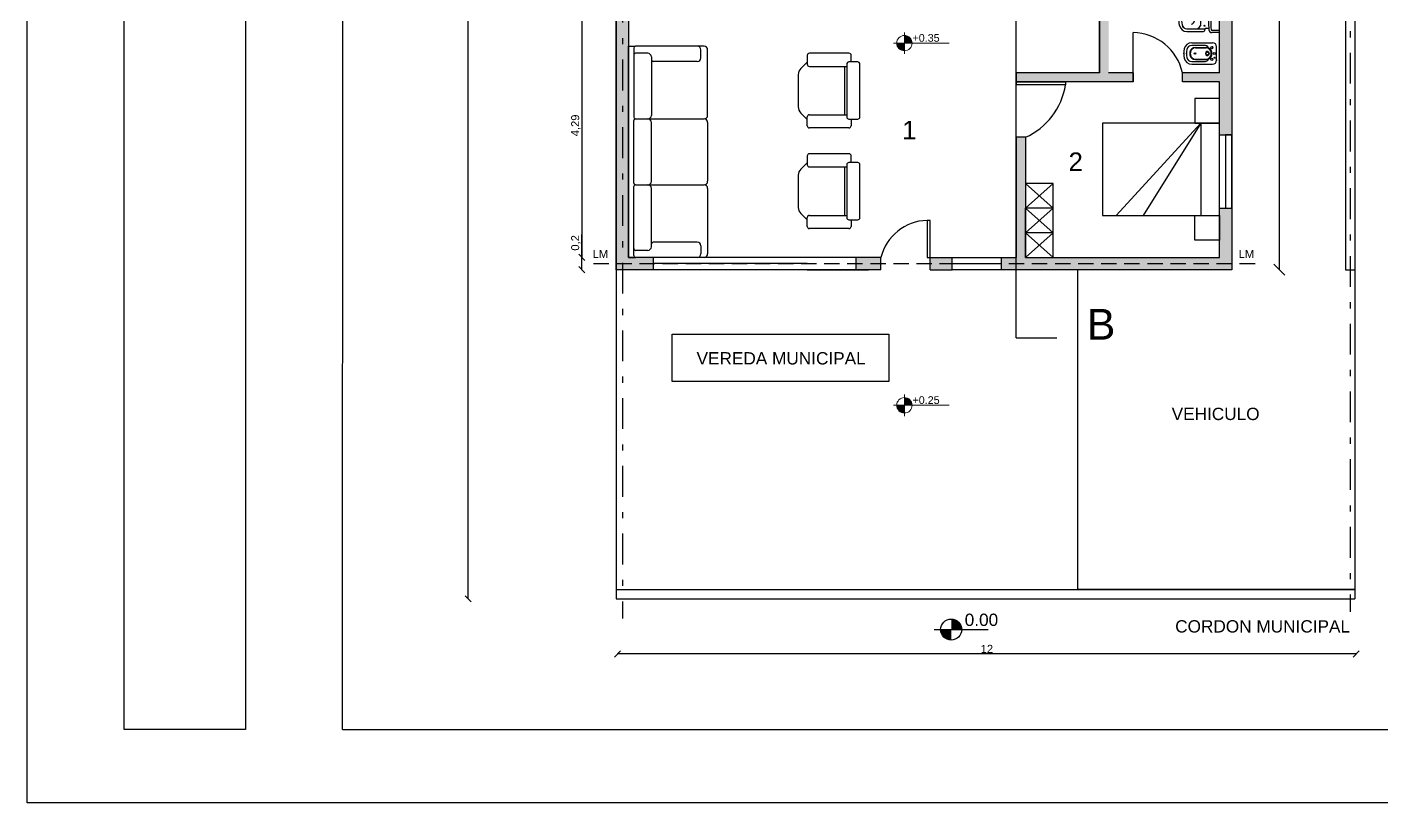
# Model space of a CAD drawing. Header units: millimetres. Extents: x 1356 to 2849, y 1307 to 1361.
# Drawn here: x 2462.95 to 2484.96, y 1326.13 to 1338.73 of the extents above; entities that cross this region are included whole.
import ezdxf

# ---------------------------------------------------------------- set-up
doc = ezdxf.new("R2010")
doc.units = ezdxf.units.MM
doc.linetypes.add('DASHDOT', pattern=[1, 0.5, -0.25, 0, -0.25])
doc.linetypes.add('DASHED2', pattern=[0.375, 0.25, -0.125])
for name, color, linetype in [('Eje', 7, 'DASHDOT'), ('LM', 7, 'DASHED2'), ('Muro', 3, 'Continuous'), ('texto', 7, 'Continuous')]:
    doc.layers.add(name, color=color, linetype=linetype)
doc.styles.get("Standard").update_dxf_attribs({"font": 'arial.ttf'})
doc.dimstyles.new('Joel', dxfattribs={"dimtxt": 0.13, "dimasz": 0.1, "dimexe": 1.25, "dimexo": 0.625, "dimgap": 0.0176, "dimtad": 1, "dimtxsty": 'Standard', "dimblk": 'OBLIQUE', "dimcen": 2.5, "dimse1": 1, "dimse2": 1, "dimclre": 256, "dimadec": 0, "dimazin": 0, "dimtfac": 1, "dimtmove": 0, "dimatfit": 3, "dimldrblk": 'OBLIQUE', "dimfxl": 1, "dimarcsym": 0})
doc.dimstyles.get("Standard").update_dxf_attribs({"dimtxt": 0.13, "dimasz": 0.18, "dimexe": 0.18, "dimexo": 0.0625, "dimgap": 0.09, "dimtad": 2, "dimdec": 4, "dimzin": 0, "dimdsep": 46, "dimtxsty": 'Standard', "dimblk": 'OBLIQUE', "dimcen": 0.09, "dimse1": 1, "dimse2": 1, "dimadec": 0, "dimazin": 0, "dimtfac": 1, "dimtdec": 4, "dimtofl": 0, "dimtmove": 1, "dimatfit": 0, "dimldrblk": 'OBLIQUE', "dimfxl": 1, "dimtolj": 1, "dimtzin": 0, "dimarcsym": 0})

# ---------------------------------------------------------------- blocks, each defined once
blk = doc.blocks.new('MATRI-01')
for p, q in [((-0.736, 0.984), (-1.136, 0.984)), ((-1.136, 0.984), (-1.136, 0.584)), ((0.764, 0.984), (-0.736, 0.984)), ((-0.736, 0.984), (-0.736, -0.916)), ((-0.736, 0.584), (-0.736, 0.984)), ((0.764, -0.916), (0.764, 0.984)), ((0.764, 0.984), (1.164, 0.984)), ((0.764, 0.584), (0.764, 0.984)), ((1.164, 0.984), (1.164, 0.584)), ((-0.736, 0.684), (0.764, 0.684)), ((-0.736, 0.684), (0.764, -0.255)), ((-0.736, 0.684), (0.764, -0.695)), ((-1.136, 0.584), (-0.736, 0.584)), ((1.164, 0.584), (0.764, 0.584)), ((-0.736, -0.916), (0.764, -0.916))]:
    blk.add_line(p, q)
blk = doc.blocks.new('_Oblique')
at = {"color": 0, "linetype": 'ByBlock', "lineweight": -2}
blk.add_line((-0.5, -0.5), (0.5, 0.5), dxfattribs=at)
blk = doc.blocks.new('*D87')
at = {"color": 0, "lineweight": -2, "transparency": 16777216}
blk.add_line((2483.292, 1349.204), (2483.292, 1334.791), dxfattribs=at)
at = {"layer": 'Defpoints', "color": 0, "transparency": 16777216}
for p in [(2482.518, 1349.204), (2482.518, 1334.791), (2483.292, 1334.791)]:
    blk.add_point(p, dxfattribs=at)
at = {"color": 0, "lineweight": -2, "transparency": 16777216, "xscale": 0.18, "yscale": 0.18, "zscale": 0.18}
for p, rotation in [((2483.292, 1349.204), 90), ((2483.292, 1334.791), 270)]:
    blk.add_blockref('_Oblique', p, dxfattribs=dict(at, rotation=rotation))
at = {"color": 0, "transparency": 16777216, "insert": (2483.449, 1341.998), "char_height": 0.13, "attachment_point": 5, "rotation": 90}
blk.add_mtext('\\A1;14.4130', dxfattribs=at)
blk = doc.blocks.new('baño')
for p, q in [((2496.499, 1390.416), (2496.379, 1390.416)), ((2495.972, 1390.398), (2496.161, 1390.398)), ((2496.263, 1390.353), (2495.972, 1390.353)), ((2496.161, 1390.398), (2496.231, 1390.398)), ((2496.196, 1390.173), (2496.196, 1390.273)), ((2496.263, 1390.366), (2496.263, 1390.363)), ((2496.283, 1390.343), (2496.328, 1390.343)), ((2496.499, 1390.38), (2496.379, 1390.38)), ((2495.972, 1390.093), (2496.263, 1390.093)), ((2495.972, 1390.048), (2496.161, 1390.048)), ((2496.161, 1390.048), (2496.231, 1390.048)), ((2496.263, 1390.08), (2496.263, 1390.083)), ((2496.283, 1390.103), (2496.328, 1390.103)), ((2496.499, 1390.067), (2496.379, 1390.067)), ((2496.499, 1390.031), (2496.379, 1390.031)), ((2496.049, 1389.867), (2496.389, 1389.867)), ((2496.254, 1389.822), (2496.049, 1389.822)), ((2496.11, 1389.792), (2496.285, 1389.792)), ((2496.11, 1389.784), (2496.285, 1389.784)), ((2496.454, 1389.582), (2496.454, 1389.802)), ((2496.027, 1389.692), (2496.027, 1389.692)), ((2496.049, 1389.562), (2496.254, 1389.562)), ((2496.11, 1389.6), (2496.285, 1389.6)), ((2496.11, 1389.592), (2496.285, 1389.592)), ((2496.049, 1389.517), (2496.225, 1389.517)), ((2496.225, 1389.517), (2496.389, 1389.517))]:
    blk.add_line(p, q)
for centre, radius in [((2496.259, 1390.303), 0.0085), ((2496.259, 1390.143), 0.0085), ((2496.376, 1389.787), 0.0175), ((2496.104, 1389.692), 0.013), ((2496.304, 1389.692), 0.0225), ((2496.376, 1389.597), 0.0175), ((2496.416, 1389.692), 0.0175), ((2496.422, 1389.624), 0.0075)]:
    blk.add_circle(centre, radius)
for centre, radius, start, end in [((2496.379, 1390.366), 0.05, 90, 175.8235), ((2496.218, 1390.223), 0.377, 168.5558, 191.4442), ((2495.972, 1390.273), 0.125, 90, 168.5558), ((2496.218, 1390.223), 0.332, 168.5558, 191.4442), ((2495.972, 1390.273), 0.08, 90, 168.5558), ((2496.035, 1390.221), 0.0578, 2.6193, 78.3941), ((2496.036, 1390.203), 0.075, 82.3942, 82.744), ((2496.035, 1390.226), 0.0578, 281.6059, 357.3807), ((2496.116, 1390.273), 0.08, 0, 90), ((2496.231, 1390.366), 0.032, 0, 90), ((2496.283, 1390.363), 0.02, 180, 270), ((2498.195, 1390.233), 1.871, 175.8235, 180.3034), ((2498.195, 1390.213), 1.871, 179.6966, 184.1765), ((2498.195, 1390.233), 1.835, 175.8235, 180.3034), ((2498.195, 1390.213), 1.835, 179.6966, 184.1765), ((2496.379, 1390.366), 0.014, 90, 175.8235), ((2495.972, 1390.173), 0.125, 191.4442, 270), ((2495.972, 1390.173), 0.08, 191.4442, 270), ((2496.116, 1390.173), 0.08, 270, 0), ((2496.231, 1390.08), 0.032, 270, 0), ((2496.283, 1390.083), 0.02, 90, 180), ((2496.379, 1390.081), 0.05, 184.1765, 270), ((2496.379, 1390.081), 0.014, 184.1765, 270), ((2496.296, 1389.692), 0.377, 168.5558, 191.4442), ((2496.049, 1389.742), 0.125, 90, 168.5558), ((2496.296, 1389.692), 0.332, 168.5558, 191.4442), ((2496.049, 1389.742), 0.08, 90, 168.5558), ((2496.11, 1389.702), 0.09, 90, 172.3377), ((2496.11, 1389.702), 0.082, 90, 172.3377), ((2496.254, 1389.742), 0.08, 31.8445, 90), ((2496.285, 1389.702), 0.09, 7.6623, 90), ((2496.285, 1389.702), 0.082, 7.6623, 90), ((2496.389, 1389.802), 0.065, 0, 90), ((2496.049, 1389.642), 0.125, 191.4442, 270), ((2496.049, 1389.642), 0.08, 191.4442, 270), ((2496.184, 1389.692), 0.165, 172.3377, 180), ((2496.184, 1389.692), 0.165, 180, 187.6623), ((2496.11, 1389.682), 0.09, 187.6623, 270), ((2496.184, 1389.692), 0.157, 172.3377, 180), ((2496.184, 1389.692), 0.157, 180, 187.6623), ((2496.11, 1389.682), 0.082, 187.6623, 270), ((2496.254, 1389.642), 0.08, 270, 328.1555), ((2496.304, 1389.692), 0.0325, 22.6199, 337.3801), ((2496.285, 1389.682), 0.082, 270, 352.3377), ((2496.285, 1389.682), 0.09, 270, 352.3377), ((2496.304, 1389.692), 0.0325, 337.3801, 22.6199), ((2496.211, 1389.692), 0.157, 0, 7.6623), ((2496.211, 1389.692), 0.157, 352.3377, 0), ((2496.211, 1389.692), 0.165, 0, 7.6623), ((2496.211, 1389.692), 0.165, 352.3377, 0), ((2496.389, 1389.582), 0.065, 270, 0)]:
    blk.add_arc(centre, radius, start, end)
for p in [(2495.904, 1390.378), (2496.325, 1390.258), (2495.907, 1390.126), (2496.192, 1390.148), (2496.297, 1389.819), (2496.389, 1389.802), (2495.919, 1389.692), (2495.964, 1389.692), (2496.454, 1389.582)]:
    blk.add_point(p)
blk = doc.blocks.new('*D96')
at = {"color": 0, "lineweight": -2, "transparency": 16777216}
blk.add_line((2471.96, 1339.278), (2471.96, 1334.991), dxfattribs=at)
at = {"layer": 'Defpoints', "color": 0, "transparency": 16777216}
for p in [(2472.718, 1339.278), (2471.96, 1334.991), (2472.718, 1334.991)]:
    blk.add_point(p, dxfattribs=at)
at = {"color": 0, "lineweight": -2, "transparency": 16777216, "xscale": 0.1, "yscale": 0.1, "zscale": 0.1}
for p, rotation in [((2471.96, 1339.278), 90), ((2471.96, 1334.991), 270)]:
    blk.add_blockref('_Oblique', p, dxfattribs=dict(at, rotation=rotation))
at = {"color": 0, "transparency": 16777216, "insert": (2471.864, 1337.135), "char_height": 0.13, "attachment_point": 5, "rotation": 90}
blk.add_mtext('4,29', dxfattribs=at)
blk = doc.blocks.new('*D97')
at = {"color": 0, "lineweight": -2, "transparency": 16777216}
for p, q in [((2471.96, 1334.991), (2471.96, 1335.362)), ((2471.96, 1334.791), (2471.96, 1334.991))]:
    blk.add_line(p, q, dxfattribs=at)
at = {"layer": 'Defpoints', "color": 0, "transparency": 16777216}
for p in [(2471.96, 1334.991), (2476.777, 1334.991), (2476.818, 1334.791)]:
    blk.add_point(p, dxfattribs=at)
at = {"color": 0, "lineweight": -2, "transparency": 16777216, "xscale": 0.1, "yscale": 0.1, "zscale": 0.1}
for p, rotation in [((2471.96, 1334.991), 90), ((2471.96, 1334.791), 270)]:
    blk.add_blockref('_Oblique', p, dxfattribs=dict(at, rotation=rotation))
at = {"color": 0, "transparency": 16777216, "insert": (2471.864, 1335.227), "char_height": 0.13, "attachment_point": 5, "rotation": 90}
blk.add_mtext('0,2', dxfattribs=at)
blk = doc.blocks.new('*D110')
at = {"color": 0, "lineweight": -2, "transparency": 16777216}
blk.add_line((2484.541, 1328.55), (2472.541, 1328.55), dxfattribs=at)
at = {"layer": 'Defpoints', "color": 0, "transparency": 16777216}
for p in [(2472.541, 1330.048), (2484.541, 1330.048), (2472.541, 1328.55)]:
    blk.add_point(p, dxfattribs=at)
at = {"color": 0, "lineweight": -2, "transparency": 16777216, "xscale": 0.1, "yscale": 0.1, "zscale": 0.1, "rotation": 180}
blk.add_blockref('_Oblique', (2472.541, 1328.55), dxfattribs=at)
at = {"color": 0, "lineweight": -2, "transparency": 16777216, "xscale": 0.1, "yscale": 0.1, "zscale": 0.1}
blk.add_blockref('_Oblique', (2484.541, 1328.55), dxfattribs=at)
at = {"color": 0, "transparency": 16777216, "insert": (2478.541, 1328.633), "char_height": 0.13, "attachment_point": 5}
blk.add_mtext('12', dxfattribs=at)
blk = doc.blocks.new('*D111')
at = {"color": 0, "lineweight": -2, "transparency": 16777216}
blk.add_line((2470.113, 1329.445), (2470.113, 1354.445), dxfattribs=at)
at = {"layer": 'Defpoints', "color": 0, "transparency": 16777216}
for p in [(2470.113, 1354.445), (2471.973, 1354.445), (2471.973, 1329.445)]:
    blk.add_point(p, dxfattribs=at)
at = {"color": 0, "lineweight": -2, "transparency": 16777216, "xscale": 0.1, "yscale": 0.1, "zscale": 0.1}
for p, rotation in [((2470.113, 1354.445), 90), ((2470.113, 1329.445), 270)]:
    blk.add_blockref('_Oblique', p, dxfattribs=dict(at, rotation=rotation))
at = {"color": 0, "transparency": 16777216, "insert": (2470.029, 1341.945), "char_height": 0.13, "attachment_point": 5, "rotation": 90}
blk.add_mtext('25', dxfattribs=at)

msp = doc.modelspace()

# ---------------------------------------------------------------- hatches: boundary and pattern name
h = msp.add_hatch(color=1)
h.dxf.hatch_style = 1
h.paths.add_polyline_path([(2482.51847, 1340.10986), (2482.31847, 1340.10986), (2482.31847, 1339.66647), (2482.51847, 1339.66647)])
h.paths.add_polyline_path([(2482.51847, 1340.69161), (2482.31847, 1340.69161), (2482.31847, 1340.30986), (2482.51847, 1340.30986)])
h.paths.add_polyline_path([(2482.51847, 1339.06647), (2482.31847, 1339.06647), (2482.31847, 1338.01669), (2482.51847, 1338.01669)])
h.paths.add_polyline_path([(2482.51847, 1337.81669), (2482.31847, 1337.81669), (2482.31847, 1336.98352), (2482.51847, 1336.98352)])
h.paths.add_polyline_path([(2482.51847, 1335.78352), (2482.31847, 1335.78352), (2482.31847, 1335.66647), (2482.31847, 1335.26647), (2482.31847, 1334.99147), (2482.51847, 1334.99147)])
h.paths.add_polyline_path([(2482.31847, 1334.99147), (2479.16847, 1334.99147), (2479.16847, 1335.79147), (2479.01847, 1335.79147), (2479.01847, 1334.89147), (2482.31847, 1334.89147)])
h.paths.add_polyline_path([(2479.01847, 1334.89147), (2478.77521, 1334.89147), (2478.77521, 1334.79147), (2478.81847, 1334.79147), (2479.01847, 1334.79147)])
h.paths.add_polyline_path([(2479.01847, 1334.99147), (2478.77521, 1334.99147), (2478.77521, 1334.89147), (2479.01847, 1334.89147)])
h.paths.add_polyline_path([(2482.31847, 1334.89147), (2482.21847, 1334.89147), (2479.01847, 1334.89147), (2479.01847, 1334.79147), (2482.31847, 1334.79147)])
h.paths.add_polyline_path([(2477.97521, 1334.89147), (2477.61847, 1334.89147), (2477.61847, 1334.79147), (2477.97521, 1334.79147)])
h.paths.add_polyline_path([(2477.97521, 1334.99147), (2477.61847, 1334.99147), (2477.61847, 1334.89147), (2477.97521, 1334.89147)])
h.paths.add_polyline_path([(2476.81847, 1334.89147), (2476.41847, 1334.89147), (2476.41847, 1334.79147), (2476.81847, 1334.79147)])
h.paths.add_polyline_path([(2476.81847, 1334.99147), (2476.41847, 1334.99147), (2476.41847, 1334.89147), (2476.81847, 1334.89147)])
h.paths.add_polyline_path([(2473.11847, 1334.89147), (2472.71847, 1334.89147), (2472.71847, 1334.79147), (2473.11847, 1334.79147)])
h.paths.add_polyline_path([(2473.11847, 1334.99147), (2472.83275, 1334.99147), (2472.71847, 1334.99147), (2472.71847, 1334.89147), (2473.11847, 1334.89147)])
h.paths.add_polyline_path([(2474.46847, 1339.44147), (2472.71847, 1339.44147), (2472.71847, 1339.29147), (2474.46847, 1339.29147)])
h.paths.add_polyline_path([(2476.36847, 1339.44147), (2475.91847, 1339.44147), (2475.91847, 1341.48255), (2475.91847, 1342.46125), (2475.91847, 1342.50444), (2475.76847, 1342.50444), (2475.76847, 1339.44147), (2475.32964, 1339.44147), (2475.26847, 1339.44147), (2475.26847, 1339.29147), (2475.76847, 1339.29147), (2476.36847, 1339.29147)])
h.paths.add_polyline_path([(2476.29334, 1346.20444), (2475.69334, 1346.20444), (2475.17547, 1346.20444), (2475.17547, 1346.00444), (2475.76847, 1346.00444), (2475.76847, 1342.75444), (2475.76847, 1342.65444), (2475.91847, 1342.65444), (2475.91847, 1342.75444), (2475.91847, 1346.00444), (2476.29334, 1346.00444)])
h.paths.add_polyline_path([(2473.67547, 1346.20444), (2472.71847, 1346.20444), (2472.71847, 1346.00444), (2473.67547, 1346.00444)], flags=17)
h.paths.add_polyline_path([(2479.16847, 1347.20444), (2479.01847, 1347.20444), (2479.01847, 1342.50444), (2479.16847, 1342.50444), (2479.16847, 1346.20444)])
h.paths.add_polyline_path([(2479.01847, 1347.20444), (2478.96847, 1347.20444), (2478.96847, 1346.20444), (2478.02148, 1346.20444), (2477.79334, 1346.20444), (2477.79334, 1346.00444), (2479.01847, 1346.00444)])
h.paths.add_polyline_path([(2472.71847, 1349.00444), (2472.61847, 1349.00444), (2472.61847, 1346.20444), (2472.71847, 1346.20444)])
h.paths.add_polyline_path([(2472.61847, 1349.00444), (2472.51847, 1349.00444), (2472.51847, 1346.20444), (2472.61847, 1346.20444)])
h.paths.add_polyline_path([(2474.01847, 1349.20444), (2472.71847, 1349.20444), (2472.71847, 1349.10444), (2474.01847, 1349.10444)])
h.paths.add_polyline_path([(2474.01847, 1349.10444), (2472.71847, 1349.10444), (2472.71847, 1349.00444), (2474.01847, 1349.00444)])
h.paths.add_polyline_path([(2476.51864, 1349.20444), (2476.01847, 1349.20444), (2476.01847, 1349.10444), (2476.51864, 1349.10444)])
h.paths.add_polyline_path([(2476.51864, 1349.10444), (2476.41864, 1349.10444), (2476.01847, 1349.10444), (2476.01847, 1349.00444), (2476.51864, 1349.00444)])
h.paths.add_polyline_path([(2476.71847, 1350.9314), (2476.51847, 1350.9314), (2476.51847, 1349.20444), (2476.51864, 1349.20444), (2476.51864, 1349.10444), (2477.76847, 1349.10444), (2477.76847, 1349.20444), (2477.01847, 1349.20444), (2476.71847, 1349.20444)])
h.paths.add_polyline_path([(2477.76847, 1349.10444), (2476.71864, 1349.10444), (2476.71864, 1349.00444), (2477.76847, 1349.00444)])
h.paths.add_polyline_path([(2478.66847, 1349.20444), (2477.76847, 1349.20444), (2477.76847, 1349.10444), (2478.66847, 1349.10444)])
h.paths.add_polyline_path([(2478.66847, 1349.10444), (2477.76847, 1349.10444), (2477.76847, 1349.00444), (2478.66847, 1349.00444)])
h.paths.add_polyline_path([(2482.31847, 1349.10444), (2479.16864, 1349.10444), (2479.16864, 1349.00444), (2480.11847, 1349.00444), (2480.9198, 1349.00444, -0.14619945), (2480.93636, 1349.00444), (2482.31847, 1349.00444)], flags=17)
h.paths.add_polyline_path([(2478.96864, 1349.10444), (2478.66847, 1349.10444), (2478.66847, 1349.00444), (2478.96864, 1349.00444)])
h.paths.add_polyline_path([(2478.96864, 1349.20444), (2478.66847, 1349.20444), (2478.66847, 1349.10444), (2478.96864, 1349.10444)])
h.paths.add_polyline_path([(2479.16847, 1349.00444), (2479.01847, 1349.00444), (2479.01847, 1348.10444), (2479.16847, 1348.10444)], flags=17)
h.paths.add_polyline_path([(2479.01847, 1349.00444), (2478.96847, 1349.00444), (2478.96847, 1348.10444), (2479.01847, 1348.10444)])
h.paths.add_polyline_path([(2482.51847, 1349.20444), (2481.01847, 1349.20444), (2481.01847, 1351.4451), (2480.81847, 1351.4451), (2480.81847, 1349.20444), (2479.01847, 1349.20444), (2479.01847, 1349.10444), (2482.31847, 1349.10444), (2482.31847, 1349.00444), (2482.31847, 1347.21149), (2482.51847, 1347.21149)])
h.paths.add_polyline_path([(2481.01847, 1354.4451), (2479.01847, 1354.4451), (2479.01847, 1354.2451), (2479.11847, 1354.2451), (2479.21847, 1354.2451), (2479.21847, 1353.1951), (2479.36847, 1353.1951), (2479.36847, 1354.2451), (2480.81847, 1354.2451), (2480.81847, 1353.72022), (2481.01847, 1353.72022)])
h.paths.add_polyline_path([(2481.01847, 1353.12022), (2480.81847, 1353.12022), (2480.81847, 1352.3951), (2479.36847, 1352.3951), (2479.21847, 1352.3951), (2479.21847, 1352.2451), (2480.81847, 1352.2451), (2481.01847, 1352.2451)])
h.paths.add_polyline_path([(2479.01847, 1354.4451), (2476.51847, 1354.4451), (2476.51847, 1353.4451), (2476.71847, 1353.4451), (2476.71847, 1354.2451), (2479.01847, 1354.2451)])
h.paths.add_polyline_path([(2476.71847, 1352.2451), (2476.51847, 1352.2451), (2476.51847, 1351.7314), (2476.71847, 1351.7314)])
h.paths.add_polyline_path([(2482.31847, 1345.21853), (2481.71809, 1345.21853), (2481.65757, 1345.21853), (2481.11847, 1345.21853), (2481.00823, 1345.21853), (2480.83737, 1345.21853), (2480.83737, 1345.01853), (2481.11847, 1345.01853), (2482.31847, 1345.01853)])
h.paths.add_polyline_path([(2482.51847, 1346.01149), (2482.41847, 1346.01149), (2482.31847, 1346.01149), (2482.31847, 1345.21853), (2482.51847, 1345.21853)])
h.paths.add_polyline_path([(2482.51847, 1344.01853), (2482.31847, 1344.01853), (2482.31847, 1343.91682), (2482.31847, 1343.69161), (2482.51847, 1343.69161)])
h.paths.add_polyline_path([(2482.51847, 1345.01853), (2482.31847, 1345.01853), (2482.31847, 1344.81853), (2482.51847, 1344.81853)])
h.paths.add_polyline_path([(2472.61847, 1346.20444), (2472.51847, 1346.20444), (2472.51847, 1342.50444), (2472.61847, 1342.50444)])
h.paths.add_polyline_path([(2472.71847, 1346.00444), (2472.71847, 1346.20444), (2472.61847, 1346.20444), (2472.61847, 1342.50444), (2474.52078, 1342.50444), (2474.52078, 1342.65444), (2472.71847, 1342.65444)])
h.paths.add_polyline_path([(2472.61847, 1342.50444), (2472.51847, 1342.50444), (2472.51847, 1334.89147), (2472.61847, 1334.89147)])
h.paths.add_polyline_path([(2472.71847, 1339.27793), (2472.61847, 1339.27793), (2472.61847, 1338.01669), (2472.71847, 1338.01669), (2472.71847, 1338.42004)])
h.paths.add_polyline_path([(2472.71847, 1342.50444), (2472.61847, 1342.50444), (2472.61847, 1339.27793), (2472.71847, 1339.27793), (2472.71847, 1339.29147), (2472.71847, 1339.44147)])
h.paths.add_polyline_path([(2472.71847, 1338.01669), (2472.61847, 1338.01669), (2472.61847, 1334.89147), (2472.71847, 1334.89147), (2472.71847, 1334.99147)])
h.paths.add_polyline_path([(2479.16847, 1342.50444), (2479.01847, 1342.50444), (2479.01847, 1339.29147), (2479.16847, 1339.29147)])
h.paths.add_polyline_path([(2479.01847, 1339.44147), (2477.26847, 1339.44147), (2477.26847, 1339.29147), (2479.01847, 1339.29147)])
h.paths.add_polyline_path([(2476.452, 1342.65444), (2475.76847, 1342.65444), (2475.32078, 1342.65444), (2475.32078, 1342.50444), (2476.452, 1342.50444)])
h.paths.add_polyline_path([(2479.01847, 1337.84147), (2480.91847, 1337.84147), (2480.91847, 1337.99147), (2480.5183, 1337.99147), (2480.5183, 1340.14147), (2482.31847, 1340.14147), (2482.31847, 1340.29147), (2480.3683, 1340.29147), (2480.3683, 1337.99147), (2479.01847, 1337.99147)])
h = msp.add_hatch(color=1)
h.dxf.hatch_style = 1
h.paths.add_polyline_path([(2482.51847, 1334.89147), (2479.01847, 1334.89147), (2479.01847, 1334.79147), (2482.51847, 1334.79147)])
h.paths.add_polyline_path([(2482.51847, 1335.78352), (2482.31847, 1335.78352), (2482.31847, 1334.99147), (2479.16847, 1334.99147), (2479.16847, 1335.79147), (2479.01847, 1335.79147), (2479.01847, 1334.89147), (2482.51847, 1334.89147)])
h.paths.add_polyline_path([(2482.51847, 1346.01149), (2482.41847, 1346.01149), (2482.31847, 1346.01149), (2482.31847, 1345.78172), (2482.31847, 1345.21853), (2481.71809, 1345.21853), (2481.11847, 1345.21853), (2480.83737, 1345.21853), (2480.83737, 1345.01853), (2481.11847, 1345.01853), (2482.31847, 1345.01853), (2482.31847, 1344.81853), (2482.51847, 1344.81853)])
h.paths.add_polyline_path([(2482.51847, 1340.14147), (2482.31847, 1340.14147), (2482.31847, 1339.66647), (2482.51847, 1339.66647)], flags=17)
h.paths.add_polyline_path([(2482.51847, 1339.06647), (2482.31847, 1339.06647), (2482.31847, 1337.99147), (2481.71847, 1337.99147), (2481.71847, 1337.84147), (2482.31847, 1337.84147), (2482.31847, 1336.98352), (2482.51847, 1336.98352)], flags=17)
h.paths.add_polyline_path([(2477.76847, 1349.10444), (2476.01847, 1349.10444), (2476.01847, 1349.00444), (2477.76847, 1349.00444)])
h.paths.add_polyline_path([(2482.51847, 1349.20444), (2481.01847, 1349.20444), (2481.01847, 1351.4451), (2480.81847, 1351.4451), (2480.81847, 1349.20444), (2479.01847, 1349.20444), (2479.01847, 1348.10444), (2479.16847, 1348.10444), (2479.16847, 1349.00444), (2480.11847, 1349.00444), (2482.31847, 1349.00444), (2482.31847, 1347.21149), (2482.51847, 1347.21149)])
h.paths.add_polyline_path([(2479.01847, 1349.20444), (2478.66847, 1349.20444), (2478.66847, 1349.10444), (2479.01847, 1349.10444)])
h.paths.add_polyline_path([(2479.01847, 1337.84147), (2480.91847, 1337.84147), (2480.91847, 1337.99147), (2480.5183, 1337.99147), (2480.5183, 1340.14147), (2482.51847, 1340.14147), (2482.51847, 1340.69161), (2482.31847, 1340.69161), (2482.31847, 1340.29147), (2480.3683, 1340.29147), (2480.3683, 1337.99147), (2479.01847, 1337.99147)])
at = {"lineweight": 0}
h = msp.add_hatch(color=256, dxfattribs=at)
h.paths.add_polyline_path([(2477.07587, 1338.47158, 0.41421356), (2477.20079, 1338.34666), (2477.20079, 1338.47158)])
h.paths.add_polyline_path([(2477.20079, 1338.5965), (2477.20079, 1338.47158), (2477.32571, 1338.47158, 0.41421356)])
h = msp.add_hatch(color=1)
h.dxf.hatch_style = 1
h.paths.add_polyline_path([(2479.16847, 1336.94147), (2479.01847, 1336.94147), (2479.01847, 1335.79147), (2479.01847, 1334.99147), (2478.79586, 1334.99147), (2478.79586, 1334.89147), (2482.51847, 1334.89147), (2482.51847, 1335.78352), (2482.31847, 1335.78352), (2482.31847, 1334.99147), (2479.16847, 1334.99147), (2479.16847, 1335.79147)])
h = msp.add_hatch(color=1)
h.dxf.hatch_style = 1
h.paths.add_polyline_path([(2473.11847, 1334.89147), (2472.61847, 1334.89147), (2472.61847, 1334.79147), (2472.71847, 1334.79147), (2473.11847, 1334.79147)])
h.paths.add_polyline_path([(2472.61847, 1334.89147), (2472.51847, 1334.89147), (2472.51847, 1334.79147), (2472.61847, 1334.79147)])
h = msp.add_hatch(color=256, dxfattribs=at)
h.paths.add_polyline_path([(2477.07587, 1332.58871, 0.41421356), (2477.20079, 1332.4638), (2477.20079, 1332.58871)])
h.paths.add_polyline_path([(2477.20079, 1332.71363), (2477.20079, 1332.58871), (2477.32571, 1332.58871, 0.41421356)])
at = {"true_color": 0xffffff}
h = msp.add_hatch(color=7, dxfattribs=at)
h.dxf.hatch_style = 1
h.paths.add_polyline_path([(2477.96089, 1329.11729), (2477.96089, 1328.94625), (2478.13192, 1328.94625, 0.41421356)])
h = msp.add_hatch(color=7, dxfattribs=at)
h.dxf.hatch_style = 1
h.paths.add_polyline_path([(2477.96089, 1328.94625), (2477.78985, 1328.94625, 0.41421356), (2477.96089, 1328.77522)])

# ---------------------------------------------------------------- linework, layer by layer
for p, q in [((2462.94792, 1326.1307), (2462.94792, 1357.7507)), ((2464.5252, 1327.32459), (2464.52035, 1356.91558)), ((2466.49386, 1356.9159), (2466.49387, 1327.32459)), ((2479.01847, 1333.68224), (2479.01847, 1355.4587)), ((2472.51847, 1354.4451), (2472.51847, 1329.4451)), ((2484.36847, 1354.4451), (2484.36847, 1334.79147)), ((2484.51847, 1354.4451), (2484.51847, 1329.4451)), ((2480.91847, 1337.84147), (2480.91847, 1338.64147)), ((2472.71847, 1338.42004), (2472.83275, 1338.42004)), ((2472.71847, 1334.99147), (2472.71847, 1338.42004)), ((2472.80418, 1338.39147), (2472.80418, 1338.27718)), ((2472.80418, 1338.27718), (2472.80418, 1337.27004)), ((2473.94704, 1338.42004), (2472.83275, 1338.42004)), ((2473.03275, 1338.30576), (2472.83275, 1338.30576)), ((2473.0899, 1338.24861), (2473.0899, 1337.29861)), ((2473.89352, 1338.23005), (2473.89352, 1338.3629)), ((2474.00418, 1338.07718), (2474.00418, 1338.3629)), ((2475.62211, 1338.27235), (2475.62211, 1338.15656)), ((2476.30068, 1338.30807), (2475.65782, 1338.30807)), ((2476.33639, 1338.16521), (2476.33639, 1338.27235)), ((2473.83638, 1338.17291), (2473.11847, 1338.17291)), ((2474.00418, 1337.29861), (2474.00418, 1338.07718)), ((2475.62009, 1338.16122), (2475.51908, 1338.06021)), ((2475.62211, 1338.15656), (2475.62211, 1338.1295)), ((2475.65782, 1338.09378), (2476.26497, 1338.09378)), ((2476.22824, 1338.09378), (2476.22824, 1337.30807)), ((2476.26396, 1338.12946), (2476.26396, 1337.27235)), ((2476.33689, 1338.16514), (2476.29971, 1338.16517)), ((2476.44256, 1338.16503), (2476.33689, 1338.16514)), ((2476.47824, 1337.27235), (2476.47824, 1338.12932)), ((2475.47723, 1337.95919), (2475.47723, 1337.4367)), ((2479.01847, 1337.84147), (2479.81847, 1337.84147)), ((2479.16847, 1337.84147), (2479.01847, 1337.84147)), ((2479.01847, 1337.84147), (2479.16847, 1337.84147)), ((2479.16847, 1337.84147), (2479.01847, 1337.84147)), ((2479.01847, 1337.84147), (2479.01847, 1337.79147)), ((2479.81847, 1337.84147), (2479.81847, 1337.79147)), ((2479.81847, 1337.79147), (2479.01847, 1337.79147)), ((2472.80418, 1336.19861), (2472.80418, 1337.2129)), ((2472.83275, 1337.24147), (2473.03275, 1337.24147)), ((2472.83275, 1337.24147), (2473.03275, 1337.24147)), ((2473.03275, 1337.24147), (2473.94704, 1337.24147)), ((2473.03275, 1337.24147), (2473.94704, 1337.24147)), ((2473.0899, 1336.22718), (2473.0899, 1337.18433)), ((2474.00418, 1337.18433), (2474.00418, 1336.22718)), ((2475.6211, 1337.23366), (2475.51908, 1337.33568)), ((2475.6211, 1337.23366), (2475.6211, 1337.27235)), ((2475.6211, 1337.1295), (2475.6211, 1337.23366)), ((2475.65681, 1337.30807), (2476.26396, 1337.30807)), ((2476.29967, 1337.23664), (2476.33538, 1337.23664)), ((2476.33538, 1337.23664), (2476.33538, 1337.1295)), ((2476.33538, 1337.23664), (2476.44253, 1337.23664)), ((2476.29967, 1337.09378), (2475.65681, 1337.09378)), ((2479.16847, 1336.94147), (2479.01847, 1336.94147)), ((2482.31847, 1335.78352), (2482.31847, 1336.98352)), ((2482.31847, 1336.98352), (2482.51847, 1336.98352)), ((2482.51847, 1336.98352), (2482.41847, 1336.98352)), ((2482.41847, 1336.98352), (2482.41847, 1335.78352)), ((2482.51847, 1335.78352), (2482.51847, 1336.98352)), ((2475.62009, 1336.52743), (2475.51908, 1336.42642)), ((2475.62211, 1336.63856), (2475.62211, 1336.52277)), ((2475.62211, 1336.52277), (2475.62211, 1336.4957)), ((2476.30068, 1336.67428), (2475.65782, 1336.67428)), ((2476.26396, 1336.49567), (2476.26396, 1335.63856)), ((2476.33689, 1336.53134), (2476.29971, 1336.53138)), ((2476.33639, 1336.53142), (2476.33639, 1336.63856)), ((2476.44256, 1336.53124), (2476.33689, 1336.53134)), ((2476.47824, 1335.63856), (2476.47824, 1336.49552)), ((2475.47723, 1336.3254), (2475.47723, 1335.80291)), ((2475.65782, 1336.45999), (2476.26497, 1336.45999)), ((2476.22824, 1336.45999), (2476.22824, 1335.67428)), ((2472.80418, 1335.13433), (2472.80418, 1336.14147)), ((2472.83275, 1336.17004), (2473.03275, 1336.17004)), ((2473.03275, 1336.17004), (2473.94704, 1336.17004)), ((2473.03275, 1336.17004), (2473.94704, 1336.17004)), ((2473.0899, 1335.1629), (2473.0899, 1336.1129)), ((2474.00418, 1336.1129), (2474.00418, 1335.04861)), ((2479.61847, 1336.19147), (2479.16847, 1336.19147)), ((2479.16847, 1335.79147), (2479.61847, 1336.19147)), ((2479.16847, 1336.19147), (2479.61847, 1335.79147)), ((2479.61847, 1334.99147), (2479.61847, 1336.19147)), ((2475.6211, 1335.59987), (2475.51908, 1335.70189)), ((2475.6211, 1335.59987), (2475.6211, 1335.63856)), ((2475.65681, 1335.67428), (2476.26396, 1335.67428)), ((2479.61847, 1335.79147), (2479.16847, 1335.79147)), ((2479.16847, 1335.39147), (2479.61847, 1335.79147)), ((2479.16847, 1335.79147), (2479.61847, 1335.39147)), ((2482.51847, 1335.78352), (2482.31847, 1335.78352)), ((2475.6211, 1335.4957), (2475.6211, 1335.59987)), ((2476.29967, 1335.45999), (2475.65681, 1335.45999)), ((2476.29967, 1335.60285), (2476.33538, 1335.60285)), ((2476.33538, 1335.60285), (2476.33538, 1335.4957)), ((2476.33538, 1335.60285), (2476.44253, 1335.60285)), ((2477.61847, 1335.59147), (2477.56847, 1335.59147)), ((2477.56847, 1335.59147), (2477.56847, 1334.99147)), ((2479.61847, 1335.39147), (2479.16847, 1335.39147)), ((2479.16847, 1335.39147), (2479.61847, 1334.99147)), ((2479.61847, 1335.39147), (2479.16847, 1334.99147)), ((2473.83638, 1335.2386), (2473.11847, 1335.2386)), ((2473.89352, 1335.18146), (2473.89352, 1335.04861)), ((2472.71847, 1334.99147), (2472.83275, 1334.99147)), ((2472.80418, 1335.02004), (2472.80418, 1335.13433)), ((2473.03275, 1335.10576), (2472.83275, 1335.10576)), ((2473.94704, 1334.99147), (2472.83275, 1334.99147)), ((2476.41847, 1334.99147), (2473.11847, 1334.99147)), ((2476.41847, 1334.79147), (2476.41847, 1334.99147)), ((2477.56847, 1334.99147), (2477.61847, 1334.99147)), ((2477.97521, 1334.79147), (2477.97521, 1334.99147)), ((2477.97521, 1334.99147), (2478.77521, 1334.99147)), ((2478.77521, 1334.99147), (2478.77521, 1334.79147)), ((2479.16847, 1334.99147), (2479.61847, 1334.99147)), ((2475.61847, 1334.89147), (2473.11847, 1334.89147)), ((2476.41847, 1334.79147), (2473.11847, 1334.79147)), ((2477.97521, 1334.89147), (2478.77521, 1334.89147)), ((2478.81847, 1334.79147), (2477.97521, 1334.79147)), ((2478.17521, 1334.79147), (2477.97521, 1334.79147)), ((2478.77521, 1334.79147), (2478.17521, 1334.79147)), ((2480.01847, 1329.5951), (2480.01847, 1334.79147)), ((2484.36847, 1334.79147), (2484.51847, 1334.79147)), ((2479.01847, 1333.68224), (2479.67942, 1333.68224)), ((2472.51847, 1329.5951), (2484.51847, 1329.5951)), ((2472.51847, 1329.4451), (2484.51847, 1329.4451)), ((2484.51847, 1329.5951), (2480.01847, 1329.5951)), ((2477.68616, 1328.94625), (2478.56161, 1328.94625)), ((2477.78985, 1328.94625), (2478.13192, 1328.94625)), ((2466.49387, 1327.32459), (2464.5252, 1327.32459)), ((2468.07409, 1327.32459), (2535.15284, 1327.32459)), ((2469.54737, 1327.32459), (2469.68883, 1327.32459)), ((2471.12466, 1327.32459), (2473.09332, 1327.32459)), ((2518.40486, 1326.1307), (2462.94792, 1326.1307))]:
    msp.add_line(p, q)
at = {"ltscale": 0.01}
for p, q in [((2468.07409, 1327.32459), (2468.0766, 1356.9143)), ((2471.12466, 1327.32459), (2473.09332, 1327.32459))]:
    msp.add_line(p, q, dxfattribs=at)
at = {"lineweight": 0}
for p, q in [((2477.02591, 1338.47158), (2477.92785, 1338.47158)), ((2477.20079, 1338.64646), (2477.20079, 1338.2967)), ((2477.20079, 1332.7636), (2477.20079, 1332.41383)), ((2477.02591, 1332.58871), (2477.92785, 1332.58871))]:
    msp.add_line(p, q, dxfattribs=at)
msp.add_lwpolyline([(2473.11847, 1334.99147), (2473.11847, 1334.79147)])
msp.add_lwpolyline([(2473.42729, 1333.7428), (2476.94745, 1333.7428), (2476.94745, 1332.9762), (2473.42729, 1332.9762)], close=True)
for centre in [(2477.20079, 1338.47158), (2477.20079, 1332.58871)]:
    msp.add_circle(centre, 0.12492, dxfattribs=at)
msp.add_circle((2477.96089, 1328.94625), 0.17104)
for centre, radius, start, end in [((2480.90765, 1337.81085), 0.83069, 12.558187, 89.254095), ((2472.83275, 1338.39147), 0.02857, 90, 180), ((2472.83275, 1338.27718), 0.02857, 90, 180), ((2473.03275, 1338.24861), 0.05714, 0, 90), ((2473.83638, 1338.3629), 0.05714, 0, 90), ((2473.94704, 1338.3629), 0.05714, 0, 90), ((2475.65782, 1338.27235), 0.03571, 90, 180), ((2476.30068, 1338.27235), 0.03571, 0, 90), ((2473.11847, 1338.20148), 0.02857, 180, 270), ((2473.83638, 1338.23005), 0.05714, 270, 0), ((2475.62009, 1337.95919), 0.14286, 135, 180), ((2475.65782, 1338.1295), 0.03571, 180, 270), ((2476.29967, 1338.12946), 0.03571, 89.941631, 180), ((2476.44253, 1338.12932), 0.03571, 0, 89.941631), ((2478.70887, 1337.96646), 1.12331, 294.151205, 351.038082), ((2475.62009, 1337.4367), 0.14286, 180, 225), ((2472.83275, 1337.27004), 0.02857, 180, 270), ((2472.83275, 1337.2129), 0.02857, 90, 180), ((2473.03275, 1337.29861), 0.05714, 270, 0), ((2473.03275, 1337.18433), 0.05714, 0, 90), ((2473.94704, 1337.29861), 0.05714, 270, 0), ((2473.94704, 1337.18433), 0.05714, 0, 90), ((2475.65681, 1337.27235), 0.03571, 90, 180), ((2476.29967, 1337.27235), 0.03571, 180, 270), ((2476.44253, 1337.27235), 0.03571, 270, 0), ((2475.65681, 1337.1295), 0.03571, 180, 270), ((2476.29967, 1337.1295), 0.03571, 270, 0), ((2475.65782, 1336.63856), 0.03571, 90, 180), ((2475.65782, 1336.4957), 0.03571, 180, 270), ((2476.29967, 1336.49567), 0.03571, 89.941631, 180), ((2476.30068, 1336.63856), 0.03571, 0, 90), ((2476.44253, 1336.49552), 0.03571, 0, 89.941631), ((2475.62009, 1336.3254), 0.14286, 135, 180), ((2472.83275, 1336.19861), 0.02857, 180, 270), ((2472.83275, 1336.14147), 0.02857, 90, 180), ((2473.03275, 1336.22718), 0.05714, 270, 0), ((2473.03275, 1336.1129), 0.05714, 0, 90), ((2473.94704, 1336.22718), 0.05714, 270, 0), ((2473.94704, 1336.1129), 0.05714, 0, 90), ((2475.62009, 1335.80291), 0.14286, 180, 225), ((2475.65681, 1335.63856), 0.03571, 90, 180), ((2476.29967, 1335.63856), 0.03571, 180, 270), ((2476.44253, 1335.63856), 0.03571, 270, 0), ((2475.65681, 1335.4957), 0.03571, 180, 270), ((2476.29967, 1335.4957), 0.03571, 270, 0), ((2477.58946, 1334.79648), 0.79527, 91.512764, 165.806853), ((2473.11847, 1335.21003), 0.02857, 90, 180), ((2473.83638, 1335.18146), 0.05714, 0, 90), ((2472.83275, 1335.13433), 0.02857, 180, 270), ((2472.83275, 1335.02004), 0.02857, 180, 270), ((2473.03275, 1335.1629), 0.05714, 270, 0), ((2473.83638, 1335.04861), 0.05714, 270, 0), ((2473.94704, 1335.04861), 0.05714, 270, 0)]:
    msp.add_arc(centre, radius, start, end)
at = {"layer": 'Eje'}
for p, q in [((2484.44347, 1349.31367), (2484.44347, 1329.23665)), ((2472.61847, 1349.20444), (2472.61847, 1329.12742))]:
    msp.add_line(p, q, dxfattribs=at)
at = {"layer": 'LM'}
msp.add_line((2472.14764, 1334.89147), (2482.96544, 1334.89147), dxfattribs=at)
at = {"layer": 'Muro'}
for p, q in [((2472.51847, 1334.79147), (2472.51847, 1349.20444)), ((2482.51847, 1340.69161), (2482.51847, 1334.79147)), ((2480.3683, 1340.29147), (2480.3683, 1337.99147)), ((2480.3683, 1340.29147), (2480.3683, 1337.99147)), ((2482.31847, 1337.99147), (2482.31847, 1340.14147)), ((2480.3683, 1337.99147), (2479.01847, 1337.99147)), ((2479.01847, 1337.99147), (2479.01847, 1337.84147)), ((2480.16847, 1337.99147), (2479.31847, 1337.99147)), ((2480.91847, 1337.99147), (2480.5183, 1337.99147)), ((2480.91847, 1337.99147), (2480.91847, 1337.84147)), ((2481.71847, 1337.84147), (2481.71847, 1337.99147)), ((2482.31847, 1337.99147), (2481.81847, 1337.99147)), ((2479.01847, 1336.94147), (2479.01847, 1336.69147)), ((2479.01847, 1335.79147), (2479.01847, 1334.99147)), ((2479.16847, 1334.99147), (2479.16847, 1335.79147)), ((2477.61847, 1334.79147), (2477.61847, 1335.59147)), ((2476.81847, 1334.99147), (2472.71847, 1334.99147)), ((2476.81847, 1334.79147), (2476.81847, 1334.99147)), ((2477.61847, 1334.79147), (2477.61847, 1334.99147)), ((2476.81847, 1334.79147), (2472.51847, 1334.79147)), ((2472.71847, 1334.79147), (2472.51847, 1334.79147)), ((2476.61847, 1334.79147), (2475.61847, 1334.79147)), ((2477.61847, 1334.79147), (2477.97521, 1334.79147)), ((2482.51847, 1334.79147), (2478.81847, 1334.79147))]:
    msp.add_line(p, q, dxfattribs=at)
for points in [[(2480.3683, 1337.99147), (2480.3683, 1340.29147), (2482.31847, 1340.29147)], [(2472.71847, 1339.29147), (2472.71847, 1334.99147)], [(2482.31847, 1337.99147), (2482.31847, 1338.84147)], [(2479.86847, 1337.99147), (2479.01847, 1337.99147), (2479.01847, 1337.84147)], [(2479.16847, 1334.99147), (2482.31847, 1334.99147), (2482.31847, 1337.84147)], [(2480.91847, 1337.84147), (2479.16847, 1337.84147)], [(2482.31847, 1337.99147), (2481.71847, 1337.99147)], [(2482.31847, 1337.84147), (2481.71847, 1337.84147)], [(2479.01847, 1336.94147), (2479.01847, 1335.79147)], [(2479.16847, 1336.94147), (2479.16847, 1335.79147)], [(2479.16847, 1335.79147), (2479.16847, 1334.99147)], [(2477.61847, 1334.99147), (2479.01847, 1334.99147)], [(2479.16847, 1334.99147), (2479.31847, 1334.99147)], [(2475.61847, 1334.79147), (2476.61847, 1334.79147)]]:
    msp.add_lwpolyline(points, dxfattribs=at)

# ---------------------------------------------------------------- block references
msp.add_blockref('baño', (-14.18103, -51.38911))
at = {"rotation": 269.9999999999999}
msp.add_blockref('MATRI-01', (2481.33459, 1336.43465), dxfattribs=at)

# ---------------------------------------------------------------- texts
at = {"lineweight": 0}
for s, p in [('+0.35', (2477.33181, 1338.49391)), ('+0.25', (2477.33181, 1332.61104))]:
    msp.add_text(s, height=0.124916, dxfattribs=at).set_placement(p)
at = {"attachment_point": 1}
for s, width, insert, char_height in [('1', 5.7108607, (2477.16495, 1337.2092), 0.3), ('2', 5.7108607, (2479.86749, 1336.69577), 0.3), ('B', 1.7391325, (2480.16229, 1334.15485), 0.5), ('VEHICULO', 3.1036653, (2481.54291, 1332.54911), 0.2), ('0.00', 0.5060192, (2478.18068, 1329.20476), 0.2)]:
    msp.add_mtext_dynamic_manual_height_columns(s, width=width, gutter_width=12.5, heights=[0], dxfattribs=dict(at, insert=insert, char_height=char_height))
at = {"insert": (2481.60009, 1329.09813), "char_height": 0.2, "width": 8.6790563, "attachment_point": 1}
msp.add_mtext('CORDON MUNICIPAL', dxfattribs=at)
at = {"layer": 'Eje', "char_height": 0.13, "attachment_point": 1}
for insert in [(2472.13592, 1335.11179), (2482.63111, 1335.11179)]:
    msp.add_mtext_dynamic_manual_height_columns('LM', width=0.8740723, gutter_width=12.5, heights=[0], dxfattribs=dict(at, insert=insert))
at = {"layer": 'texto', "lineweight": 0, "insert": (2473.8243, 1333.45202), "char_height": 0.2, "attachment_point": 1}
msp.add_mtext_dynamic_manual_height_columns('VEREDA MUNICIPAL', width=5.0552689, gutter_width=12.5, heights=[0], dxfattribs=at)

# ---------------------------------------------------------------- dimensions: what is measured, and where the dimension line sits
dim = msp.add_linear_dim(base=(2470.1134, 1354.4451), p1=(2471.973, 1329.4451), p2=(2471.973, 1354.4451), angle=90, dimstyle='Joel', override={"dimfxl": 0.1, "dimarcsym": 2})
dim.commit()
dim.dimension.update_dxf_attribs({"geometry": '*D111', "text_midpoint": (2470.02942, 1341.9451)})
for base, p1, p2, dimstyle, picture, middle in [((2483.29215, 1334.79147), (2482.51847, 1349.20444), (2482.51847, 1334.79147), 'Standard', '*D87', (2483.44856, 1341.99796)), ((2471.95952, 1334.99147), (2472.71847, 1339.27793), (2472.71847, 1334.99147), 'Joel', '*D96', (2471.86379, 1337.1347)), ((2471.95952, 1334.99147), (2476.81847, 1334.79147), (2476.77731, 1334.99147), 'Joel', '*D97', (2471.86379, 1335.22674))]:
    dim = msp.add_linear_dim(base=base, p1=p1, p2=p2, angle=90, dimstyle=dimstyle)
    dim.commit()
    dim.dimension.update_dxf_attribs({"geometry": picture, "text_midpoint": middle})
dim = msp.add_linear_dim(base=(2472.5411, 1328.55038), p1=(2484.5411, 1330.04797), p2=(2472.5411, 1330.04797), dimstyle='Joel', override={"dimfxl": 0.1, "dimarcsym": 2})
dim.commit()
dim.dimension.update_dxf_attribs({"geometry": '*D110', "text_midpoint": (2478.5411, 1328.63325)})

doc.saveas('drawing.dxf')
